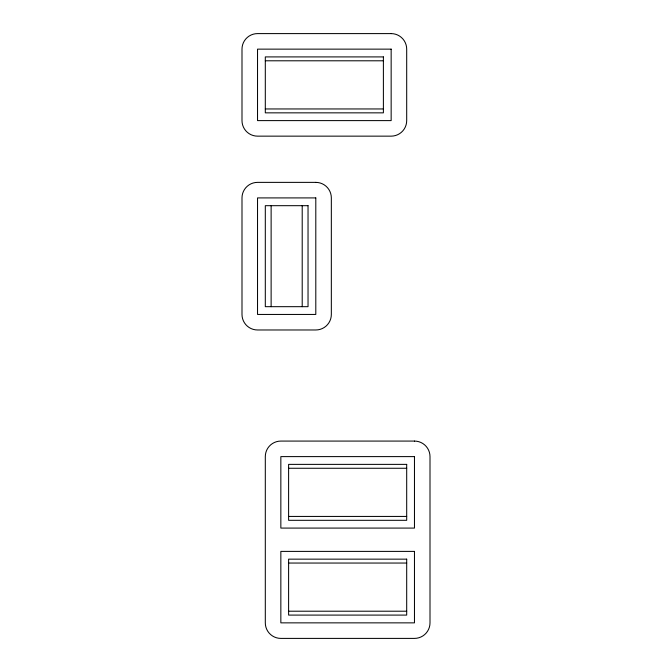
<?xml version="1.0" encoding="UTF-8"?>
<svg xmlns="http://www.w3.org/2000/svg" width="672" height="672" viewBox="0 0 672 672"><rect width="100%" height="100%" fill="white"/><g stroke="black" fill="none" stroke-linecap="round" stroke-linejoin="round"><path stroke-width="1.01" d="M265.306 60.791L383.393 60.791M265.306 108.956L383.393 108.956M288.607 468.266L406.694 468.266M288.607 516.432L406.694 516.432M288.607 563.044L406.694 563.044M288.607 611.209L406.694 611.209M302.207 205.682L302.207 306.676M271.127 205.682L271.127 306.676M391.154 33.6L257.536 33.6A15.54 15.54 0 0 0 241.996 49.14L241.996 120.607A15.54 15.54 0 0 0 257.536 136.147L391.154 136.147A15.54 15.54 0 0 0 406.694 120.607L406.694 49.14A15.54 15.54 0 0 0 391.154 33.6M391.154 49.14L257.536 49.14L257.536 120.607L391.154 120.607L391.154 49.14M383.393 56.91L265.306 56.91L265.306 112.846L383.393 112.846L383.393 56.91M315.798 182.372L257.536 182.372A15.54 15.54 0 0 0 241.996 197.912L241.996 314.446A15.54 15.54 0 0 0 257.536 329.977L315.798 329.977A15.54 15.54 0 0 0 331.338 314.446L331.338 197.912A15.54 15.54 0 0 0 315.798 182.372M315.798 197.912L257.536 197.912L257.536 314.446L315.798 314.446L315.798 197.912M308.036 205.682L265.306 205.682L265.306 306.676L308.036 306.676L308.036 205.682M414.464 441.076L280.846 441.076A15.54 15.54 0 0 0 265.306 456.607L265.306 622.86A15.54 15.54 0 0 0 280.846 638.4L414.464 638.4A15.54 15.54 0 0 0 430.004 622.86L430.004 456.607A15.54 15.54 0 0 0 414.464 441.076M414.464 456.607L280.846 456.607L280.846 528.083L414.464 528.083L414.464 456.607M406.694 464.377L288.607 464.377L288.607 520.313L406.694 520.313L406.694 464.377M414.464 551.393L280.846 551.393L280.846 622.86L414.464 622.86L414.464 551.393M406.694 559.154L288.607 559.154L288.607 615.09L406.694 615.09L406.694 559.154"/></g></svg>
